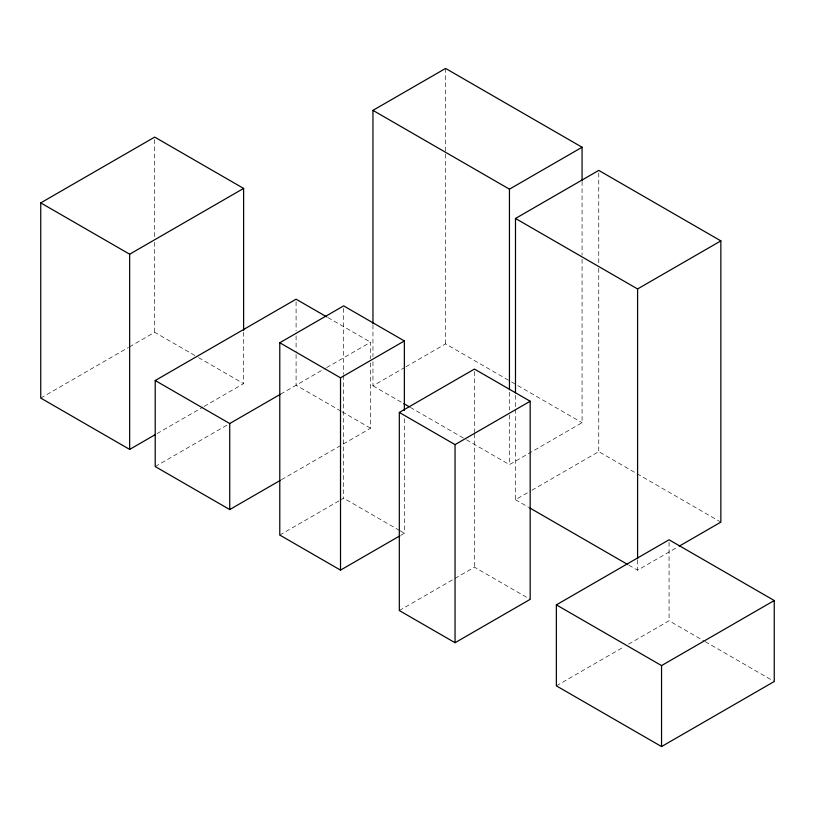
<?xml version="1.0" encoding="UTF-8"?>
<svg xmlns="http://www.w3.org/2000/svg" width="815" height="815" viewBox="0 0 815 815"><rect width="100%" height="100%" fill="white"/><g stroke="black" fill="none" stroke-linecap="round" stroke-linejoin="round"><path stroke-width="0.61" stroke-dasharray="4.08 3.06" d="M40.75 398.087L128.403 347.475M129.504 346.844L154.697 332.296L197.505 357.011M157.05 433.6L203.067 407.031M204.168 406.4L243.614 383.62L243.614 331.654M155.217 466.557L227.854 424.615M280.686 394.114L325.48 368.258M326.581 367.626L370.601 342.208L370.601 358.651M372.954 361.697L372.954 385.821L404.872 367.392M405.972 366.76L445.581 343.889L510.526 381.379M281.45 479.709L370.601 428.242L370.601 359.914M279.779 535.058L339.244 500.736M340.344 500.094L343.645 498.189L398.953 530.127M466.516 439.835L509.446 464.621L582.073 422.69L582.073 256.399M401.072 535.16L404.372 533.255L404.372 418.115M515.488 409.354L515.488 499.707L530.83 490.854M531.93 490.223L598.76 451.632L720.857 522.12M399.319 610.547L474.452 567.169L530.178 599.341M628.783 565.121L637.585 570.194L678.121 546.794M556.36 685.843L624.198 646.672M628.579 644.145L669.064 620.775L704.129 641.018M511.626 382.011L582.073 422.69M327.864 317.534L370.601 342.208M372.954 385.821L402.681 402.977M410.383 407.419L465.416 439.204M515.488 499.707L528.691 507.327M341.016 411.157L296.089 385.22L296.089 351.061M342.117 411.789L370.601 428.242M705.22 641.65L774.25 681.503M198.605 357.642L243.614 383.62M400.043 530.748L404.372 533.255M669.064 542.332L669.064 620.775M637.585 560.017L637.585 570.194M598.76 172.943L598.76 263.296M598.76 268.38L598.76 451.632M582.073 181.511L582.073 255.136M515.488 395.356L515.488 408.081M509.446 392.27L509.446 410.037M509.446 415.11L509.446 464.621M474.452 371.609L474.452 432.561M474.452 433.835L474.452 567.169M445.581 68.429L445.581 343.889M372.954 324.89L372.954 356.624M343.645 308.406L343.645 374.197M343.645 375.46L343.645 498.189M296.089 301.723L296.089 330.819M296.089 335.882L296.089 349.798M154.697 139.63L154.697 237.226M154.697 242.3L154.697 332.296"/><path stroke-width="1.22" d="M154.86 434.864L129.656 449.411L40.75 398.087L40.75 202.884L154.697 137.093L243.614 188.418L243.614 330.391M372.954 323.616L372.954 110.361L445.581 68.429L582.073 147.24L582.073 180.237M40.75 202.884L129.656 254.209L243.614 188.418M280.35 480.341L229.728 509.569L155.217 466.557L155.217 380.524L296.089 299.187L326.774 316.903M372.954 110.361L509.446 189.172L582.073 147.24M399.971 535.791L340.517 570.123L279.779 535.058L279.779 342.748L343.645 305.88L404.372 340.945L404.372 410.526M515.488 392.81L515.488 218.471L598.76 170.396L720.857 240.883L720.857 522.12L679.221 546.162M155.217 380.524L229.728 423.535L280.35 394.307M279.779 342.748L340.517 377.814L404.372 340.945M399.319 412.451L474.452 369.073L530.178 401.245L530.178 599.341L455.045 642.719L399.319 610.547L399.319 412.451L455.045 444.623L530.178 401.245M515.488 218.471L637.585 288.958L720.857 240.883M556.36 604.862L669.064 539.795L774.25 600.533L774.25 681.503L661.546 746.571L556.36 685.843L556.36 604.862L661.546 665.59L774.25 600.533M403.782 403.608L409.283 406.787M529.791 507.959L627.682 564.479M661.546 665.59L661.546 746.571M637.585 288.958L637.585 558.744M509.446 189.172L509.446 389.723M455.045 444.623L455.045 642.719M340.517 377.814L340.517 570.123M229.728 423.535L229.728 509.569M129.656 254.209L129.656 449.411"/></g></svg>
